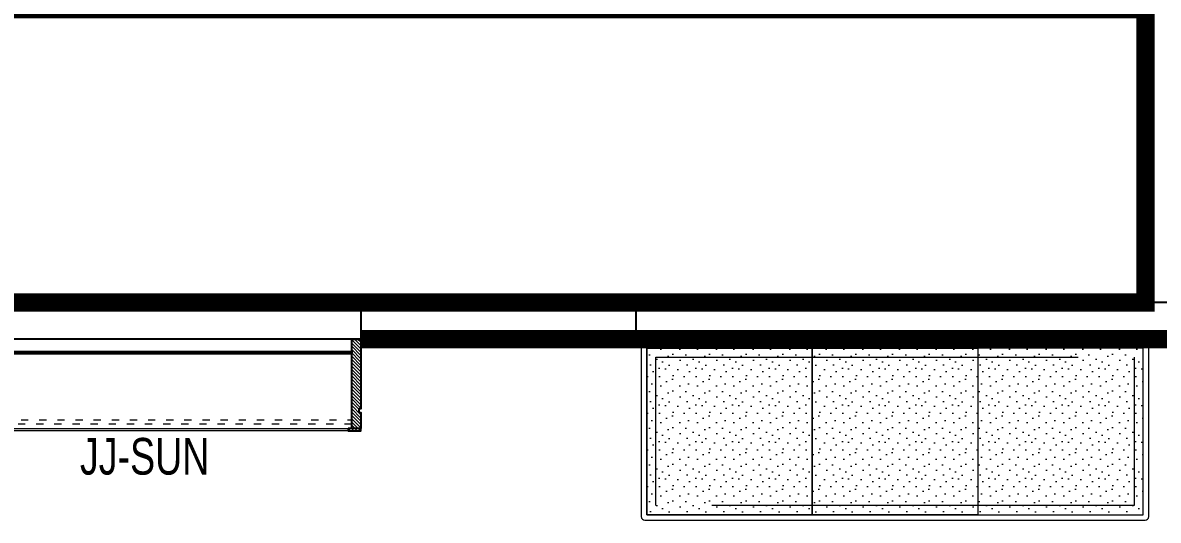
# Model space of a CAD drawing. Header units: feet. Extents: x 9387391 to 9401271, y -6779689 to -6765394.
# Drawn here: x 9391368 to 9394467, y -6768618 to -6767260 of the extents above; entities that cross this region are included whole.
import ezdxf

# ---------------------------------------------------------------- set-up
doc = ezdxf.new("R2010")
doc.units = ezdxf.units.FT
doc.header["$LTSCALE"] = 33
doc.header["$MEASUREMENT"] = 0
for name, pattern in [('a_p6_plan_L18$0$HIDDEN', [0.375, 0.25, -0.125]), ('ACAD_ISO03W100', [30, 12, -18]), ('HIDDEN2', [4.7625, 3.175, -1.5875])]:
    doc.linetypes.add(name, pattern=pattern)
for name, color, linetype, lineweight in [('LENS-HATCH', 251, 'Continuous', 5), ('LENS-PARTITION', 21, 'Continuous', 25), ('LENS_CURTAIN', 5, 'a_p6_plan_L18$0$HIDDEN', 9), ('LK-FF&E FLOOR', 1, 'Continuous', 9), ('LK-FF&E WALL', 1, 'Continuous', 9), ('LK-FLUTTED FINISH', 20, 'Continuous', 30), ('LK-TILES FINISH', 251, 'Continuous', 5), ('LN-ELEVATION-1', 81, 'Continuous', 25), ('LN-ELEVATION-2', 103, 'Continuous', 20), ('LN-ELEVATION-3', 125, 'Continuous', 18), ('LN-ELEVATION-4', 145, 'Continuous', 13), ('LN-ELEVATION-5', 167, 'Continuous', 5), ('LN-HATCH', 251, 'Continuous', 0), ('PLANO-TXT', 252, 'Continuous', 5)]:
    doc.layers.add(name, color=color, linetype=linetype, lineweight=lineweight)
doc.styles.add('LK TXT', font='GILC____.TTF', dxfattribs={"height": 100})

# ---------------------------------------------------------------- blocks, each defined once
blk = doc.blocks.new('3 seater Bench 1385')
at = {"layer": 'LENS-HATCH', "lineweight": 0}
h = blk.add_hatch(dxfattribs=at)
h.set_pattern_fill('STIP1', color=177, scale=100, angle=270, pattern_type=2)
h.set_pattern_definition([(270, (6617025.25, -170439.11), (100, -2e-13), [0, -100]), (270, (6617009.25, -170451.11), (100, -2e-13), [0, -100]), (270, (6616985.25, -170446.11), (100, -2e-13), [0, -100]), (270, (6616962.25, -170481.11), (100, -2e-13), [0, -100]), (270, (6616998.25, -170478.11), (100, -2e-13), [0, -100]), (270, (6617022.25, -170505.11), (100, -2e-13), [0, -100]), (270, (6617029.25, -170470.11), (100, -2e-13), [0, -100]), (270, (6616988.25, -170512.11), (100, -2e-13), [0, -100]), (270, (6616956.25, -170507.11), (100, -2e-13), [0, -100]), (270, (6616941.25, -170433.11), (100, -2e-13), [0, -100]), (270, (6616961.25, -170451.11), (100, -2e-13), [0, -100]), (270, (6616942.25, -170465.11), (100, -2e-13), [0, -100]), (270, (6617006.25, -170526.11), (100, -2e-13), [0, -100]), (270, (6616981.25, -170494.11), (100, -2e-13), [0, -100]), (270, (6617014.25, -170486.11), (100, -2e-13), [0, -100]), (270, (6617005.25, -170503.11), (100, -2e-13), [0, -100]), (270, (6616978.25, -170467.11), (100, -2e-13), [0, -100]), (270, (6617032.25, -170495.11), (100, -2e-13), [0, -100]), (270, (6616973.25, -170526.11), (100, -2e-13), [0, -100]), (270, (6616943.25, -170523.11), (100, -2e-13), [0, -100])])
h.paths.add_polyline_path([(677.5, 227.5), (225.8, 227.5), (225.8, -227.5), (677.5, -227.5)])
h.paths.add_polyline_path([(-225.8, 227.5), (225.8, 227.5), (225.8, -227.5), (-225.8, -227.5)])
h.paths.add_polyline_path([(-677.5, 227.5), (-225.8, 227.5), (-225.8, -227.5), (-677.5, -227.5)])
at = {"layer": 'LN-ELEVATION-2', "ltscale": 0.5}
for points in [[(-677.5, 227.5), (-225.8, 227.5), (-225.8, -227.5), (-677.5, -227.5)], [(-225.8, 227.5), (225.8, 227.5), (225.8, -227.5), (-225.8, -227.5)], [(677.5, 227.5), (225.8, 227.5), (225.8, -227.5), (677.5, -227.5)]]:
    blk.add_lwpolyline(points, close=True, dxfattribs=at)
at = {"layer": 'LN-ELEVATION-5', "ltscale": 0.5}
blk.add_lwpolyline([(682.5, 242.5), (-682.5, 242.5, 0.414214), (-692.5, 232.5), (-692.5, -232.5, 0.414214), (-682.5, -242.5), (682.5, -242.5, 0.414214), (692.5, -232.5), (692.5, 232.5, 0.414214)], format="xyb", close=True, dxfattribs=at)
blk.add_lwpolyline([(677.5, 227.5), (-677.5, 227.5), (-677.5, -227.5), (677.5, -227.5)], close=True, dxfattribs=at)
at = {"layer": 'LN-ELEVATION-5', "linetype": 'HIDDEN2', "ltscale": 11}
blk.add_lwpolyline([(-652.5, 202.5), (652.5, 202.5), (652.5, -202.5), (-652.5, -202.5)], close=True, dxfattribs=at)
blk = doc.blocks.new('JJ SH 1200')
at = {"layer": 'LN-HATCH', "ltscale": 0.5}
h = blk.add_hatch(dxfattribs=at)
h.set_pattern_fill('ANSI31', color=256, scale=2)
h.set_pattern_definition([(45, (4097187.331, 1708800.267), (-4.4901280605, 4.4901280605), [])])
h.paths.add_polyline_path([(792.1, 220), (792.1, 30), (786.1, 30), (786.1, 20), (792.1, 20), (792.1, -24), (767.1, -24), (767.1, 220)])
h.paths.add_polyline_path([(-382.9, 180), (767.1, 180), (767.1, 186), (-382.9, 186)])
h.paths.add_polyline_path([(757.1, -24), (757.1, -30), (792.1, -30), (792.1, -24)])
h.paths.add_polyline_path([(-407.9, 220), (-407.9, 30), (-401.9, 30), (-401.9, 20), (-407.9, 20), (-407.9, -24), (-382.9, -24), (-382.9, 220)])
h.paths.add_polyline_path([(-372.9, -24), (-372.9, -30), (-407.9, -30), (-407.9, -24)])
at = {"layer": 'LN-ELEVATION-1', "ltscale": 0.5}
for points in [[(-407.9, 220), (-407.9, 30), (-401.9, 30), (-401.9, 20), (-407.9, 20), (-407.9, -24), (-382.9, -24), (-382.9, 220)], [(792.1, 220), (792.1, 30), (786.1, 30), (786.1, 20), (792.1, 20), (792.1, -24), (767.1, -24), (767.1, 220)], [(-382.9, 180), (767.1, 180), (767.1, 186), (-382.9, 186)], [(-372.9, -24), (-372.9, -30), (-407.9, -30), (-407.9, -24)], [(757.1, -24), (757.1, -30), (792.1, -30), (792.1, -24)]]:
    blk.add_lwpolyline(points, close=True, dxfattribs=at)
at = {"layer": 'LN-ELEVATION-3', "ltscale": 0.5}
for p, q in [((767.1, 220), (-382.9, 220)), ((757.1, -24), (-372.9, -24)), ((-372.9, -30), (757.1, -30))]:
    blk.add_line(p, q, dxfattribs=at)
at = {"layer": 'LN-ELEVATION-4', "linetype": 'ACAD_ISO03W100', "ltscale": 0.05}
blk.add_lwpolyline([(767.1, 0), (-382.9, 0), (-382.9, -12), (767.1, -12)], close=True, dxfattribs=at)

msp = doc.modelspace()

# ---------------------------------------------------------------- linework, layer by layer
at = {"layer": 'LENS-PARTITION'}
for points in [[(9392291, -6768123.7), (9388091, -6768123.7), (9388091, -6768023.7), (9392291, -6768023.7)], [(9393041, -6768123.7), (9396141, -6768123.7), (9396141, -6768023.7), (9393041, -6768023.7)]]:
    msp.add_lwpolyline(points, close=True, dxfattribs=at)
at = {"layer": 'LENS_CURTAIN', "ltscale": 5}
for points in [[(9394541, -6767223.7), (9394432.3, -6767223.7), (9394432.3, -6768023.7), (9394541, -6768023.7)], [(9392291, -6768023.7), (9393041, -6768023.7), (9393041, -6768123.7), (9392291, -6768123.7)]]:
    msp.add_lwpolyline(points, close=True, dxfattribs=at)
at = {"layer": 'LK-FLUTTED FINISH', "linetype": 'ACAD_ISO03W100', "ltscale": 0.05, "const_width": 50}
msp.add_lwpolyline([(9396891, -6768123.7), (9392291, -6768123.7)], dxfattribs=at)
at = {"layer": 'LK-TILES FINISH', "color": 212, "linetype": 'ACAD_ISO03W100', "ltscale": 0.05, "const_width": 50}
msp.add_lwpolyline([(9389591, -6767223.7), (9394432.3, -6767223.7), (9394432.3, -6768023.7), (9389591, -6768023.7)], close=True, dxfattribs=at)

# ---------------------------------------------------------------- block references
at = {"layer": 'LK-FF&E FLOOR'}
msp.add_blockref('3 seater Bench 1385', (9393748.9, -6768375.6), dxfattribs=at)
at = {"layer": 'LK-FF&E WALL', "xscale": -1}
msp.add_blockref('JJ SH 1200', (9391883, -6768343.7), dxfattribs=at)

# ---------------------------------------------------------------- texts
at = {"layer": 'PLANO-TXT', "linetype": 'Continuous', "ltscale": 3, "insert": (9391700.7, -6768444.2, 0), "char_height": 100, "width": 271.785, "attachment_point": 5, "style": 'LK TXT'}
msp.add_mtext('JJ-SUN', dxfattribs=at)

doc.saveas('drawing.dxf')
